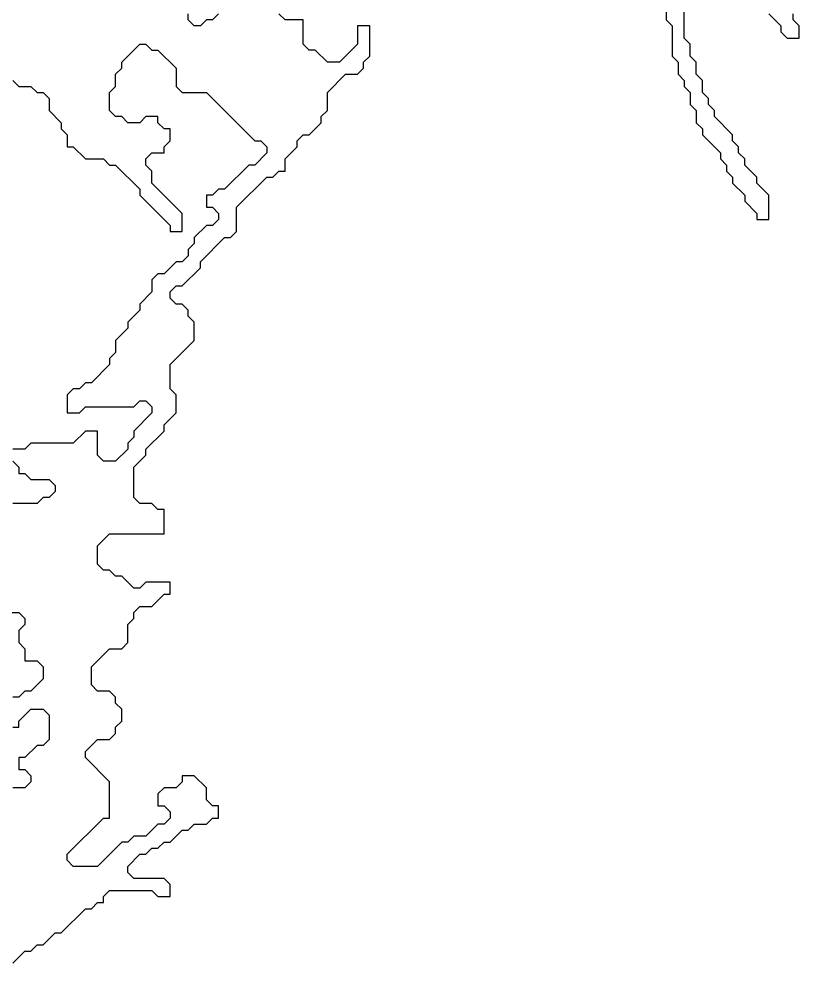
# Model space of a CAD drawing. Header units: metres. Extents: x 0 to 100, y 0 to 128.
# Drawn here: x 32.325 to 35.55, y 115.95 to 119.854 of the extents above; entities that cross this region are included whole.
import ezdxf

# ---------------------------------------------------------------- set-up
doc = ezdxf.new("R2010")
doc.units = ezdxf.units.M

msp = doc.modelspace()

# ---------------------------------------------------------------- linework, layer by layer
for points in [[(35, 119.925), (35, 119.85), (35.025, 119.825), (35.025, 119.7), (35.05, 119.675), (35.05, 119.625), (35.075, 119.6), (35.075, 119.575), (35.1, 119.55), (35.1, 119.5), (35.125, 119.475), (35.125, 119.425), (35.15, 119.4), (35.15, 119.375), (35.225, 119.3), (35.225, 119.275), (35.25, 119.25), (35.25, 119.225), (35.275, 119.2), (35.275, 119.175), (35.325, 119.125), (35.325, 119.1), (35.375, 119.05), (35.375, 119.025), (35.425, 119.025), (35.425, 119.125), (35.375, 119.175), (35.375, 119.2), (35.325, 119.25), (35.325, 119.275), (35.3, 119.3), (35.3, 119.325), (35.275, 119.35), (35.275, 119.375), (35.2, 119.45), (35.2, 119.475), (35.175, 119.5), (35.175, 119.525), (35.15, 119.55), (35.15, 119.6), (35.125, 119.625), (35.125, 119.675), (35.1, 119.7), (35.1, 119.75), (35.075, 119.775), (35.075, 120.175)], [(32.3, 115.95), (32.35, 116), (32.375, 116), (32.4, 116.025), (32.425, 116.025), (32.475, 116.075), (32.5, 116.075), (32.6, 116.175), (32.625, 116.175), (32.65, 116.2), (32.675, 116.2), (32.675, 116.225), (32.7, 116.25), (32.875, 116.25), (32.9, 116.225), (32.95, 116.225), (32.95, 116.275), (32.925, 116.3), (32.8, 116.3), (32.775, 116.325), (32.775, 116.35), (32.825, 116.4), (32.85, 116.4), (32.875, 116.425), (32.9, 116.425), (32.925, 116.45), (32.95, 116.45), (33, 116.5), (33.025, 116.5), (33.05, 116.525), (33.1, 116.525), (33.125, 116.55), (33.15, 116.55), (33.15, 116.6), (33.125, 116.6), (33.1, 116.625), (33.1, 116.675), (33.05, 116.725), (33, 116.725), (33, 116.7), (32.975, 116.675), (32.925, 116.675), (32.9, 116.65), (32.9, 116.6), (32.925, 116.6), (32.95, 116.575), (32.95, 116.55), (32.925, 116.525), (32.9, 116.525), (32.85, 116.475), (32.8, 116.475), (32.775, 116.45), (32.75, 116.45), (32.65, 116.35), (32.55, 116.35), (32.525, 116.375), (32.525, 116.4), (32.675, 116.55), (32.7, 116.55), (32.7, 116.7), (32.6, 116.8), (32.6, 116.825), (32.65, 116.875), (32.7, 116.875), (32.725, 116.9), (32.725, 116.925), (32.75, 116.95), (32.75, 117), (32.725, 117.025), (32.725, 117.05), (32.7, 117.075), (32.65, 117.075), (32.625, 117.1), (32.625, 117.175), (32.7, 117.25), (32.75, 117.25), (32.775, 117.275), (32.775, 117.35), (32.8, 117.375), (32.8, 117.4), (32.825, 117.425), (32.875, 117.425), (32.925, 117.475), (32.95, 117.475), (32.95, 117.525), (32.85, 117.525), (32.825, 117.5), (32.8, 117.5), (32.75, 117.55), (32.725, 117.55), (32.7, 117.575), (32.675, 117.575), (32.65, 117.6), (32.65, 117.675), (32.7, 117.725), (32.925, 117.725), (32.925, 117.825), (32.9, 117.825), (32.875, 117.85), (32.825, 117.85), (32.8, 117.875), (32.8, 118), (32.85, 118.05), (32.85, 118.075), (32.925, 118.15), (32.925, 118.175), (32.975, 118.225), (32.975, 118.3), (32.95, 118.325), (32.95, 118.425), (33.05, 118.525), (33.05, 118.6), (33.025, 118.625), (33.025, 118.65), (33, 118.675), (32.975, 118.675), (32.95, 118.7), (32.95, 118.725), (32.975, 118.75), (33, 118.75), (33.075, 118.825), (33.075, 118.85), (33.175, 118.95), (33.2, 118.95), (33.225, 118.975), (33.225, 119.075), (33.35, 119.2), (33.375, 119.2), (33.4, 119.225), (33.425, 119.225), (33.425, 119.275), (33.475, 119.325), (33.475, 119.35), (33.5, 119.375), (33.525, 119.375), (33.575, 119.425), (33.575, 119.45), (33.6, 119.475), (33.6, 119.55), (33.675, 119.625), (33.725, 119.625), (33.75, 119.65), (33.75, 119.675), (33.775, 119.7), (33.775, 119.825), (33.725, 119.825), (33.725, 119.75), (33.65, 119.675), (33.6, 119.675), (33.55, 119.725), (33.525, 119.725), (33.5, 119.75), (33.5, 119.85), (33.425, 119.85), (33.4, 119.875)], [(33.15, 119.875), (33.125, 119.85), (33.1, 119.85), (33.075, 119.825), (33.05, 119.825), (33.025, 119.85), (33.025, 119.875)], [(35.425, 119.875), (35.475, 119.825), (35.475, 119.8), (35.5, 119.775), (35.55, 119.775), (35.55, 119.825), (35.525, 119.85), (35.525, 119.875)], [(32.3, 119.6), (32.325, 119.575), (32.375, 119.575), (32.4, 119.55), (32.425, 119.55), (32.45, 119.525), (32.45, 119.475), (32.5, 119.425), (32.5, 119.4), (32.525, 119.375), (32.525, 119.325), (32.55, 119.325), (32.6, 119.275), (32.675, 119.275), (32.7, 119.25), (32.725, 119.25), (32.825, 119.15), (32.825, 119.125), (32.95, 119), (32.95, 118.975), (33, 118.975), (33, 119.05), (32.875, 119.175), (32.875, 119.225), (32.85, 119.25), (32.85, 119.275), (32.875, 119.3), (32.925, 119.3), (32.925, 119.325), (32.95, 119.35), (32.95, 119.4), (32.925, 119.4), (32.9, 119.425), (32.9, 119.45), (32.85, 119.45), (32.825, 119.425), (32.775, 119.425), (32.75, 119.45), (32.725, 119.45), (32.7, 119.475), (32.7, 119.55), (32.725, 119.575), (32.725, 119.625), (32.75, 119.65), (32.75, 119.675), (32.825, 119.75), (32.85, 119.75), (32.875, 119.725), (32.9, 119.725), (32.975, 119.65), (32.975, 119.575), (33, 119.55), (33.1, 119.55), (33.3, 119.35), (33.325, 119.35), (33.35, 119.325), (33.35, 119.3), (33.3, 119.25), (33.275, 119.25), (33.175, 119.15), (33.15, 119.15), (33.125, 119.125), (33.1, 119.125), (33.1, 119.075), (33.125, 119.075), (33.15, 119.05), (33.15, 119.025), (33.125, 119), (33.1, 119), (33.05, 118.95), (33.05, 118.925), (33.025, 118.9), (33.025, 118.875), (33, 118.85), (32.975, 118.85), (32.925, 118.8), (32.9, 118.8), (32.875, 118.775), (32.875, 118.725), (32.825, 118.675), (32.825, 118.65), (32.775, 118.6), (32.775, 118.575), (32.725, 118.525), (32.725, 118.475), (32.7, 118.45), (32.7, 118.425), (32.625, 118.35), (32.6, 118.35), (32.575, 118.325), (32.55, 118.325), (32.525, 118.3), (32.525, 118.225), (32.575, 118.225), (32.6, 118.25), (32.8, 118.25), (32.825, 118.275), (32.85, 118.275), (32.875, 118.25), (32.875, 118.225), (32.8, 118.15), (32.8, 118.125), (32.775, 118.1), (32.775, 118.075), (32.725, 118.025), (32.675, 118.025), (32.65, 118.05), (32.65, 118.15), (32.6, 118.15), (32.55, 118.1), (32.375, 118.1), (32.35, 118.075), (32.3, 118.075)], [(32.3, 118.025), (32.325, 118), (32.325, 117.975), (32.35, 117.975), (32.375, 117.95), (32.45, 117.95), (32.475, 117.925), (32.475, 117.9), (32.45, 117.875), (32.425, 117.875), (32.4, 117.85), (32.3, 117.85)], [(32.1, 117.4), (32.325, 117.4), (32.35, 117.375), (32.35, 117.35), (32.325, 117.325), (32.325, 117.275), (32.35, 117.25), (32.35, 117.2), (32.4, 117.2), (32.425, 117.175), (32.425, 117.125), (32.375, 117.075), (32.35, 117.075), (32.325, 117.05), (32.3, 117.05)], [(32.3, 116.925), (32.325, 116.925), (32.325, 116.95), (32.375, 117), (32.425, 117), (32.45, 116.975), (32.45, 116.875), (32.425, 116.85), (32.4, 116.85), (32.35, 116.8), (32.325, 116.8), (32.325, 116.75), (32.35, 116.75), (32.375, 116.725), (32.375, 116.7), (32.35, 116.675), (32.3, 116.675)]]:
    msp.add_lwpolyline(points)

doc.saveas('drawing.dxf')
